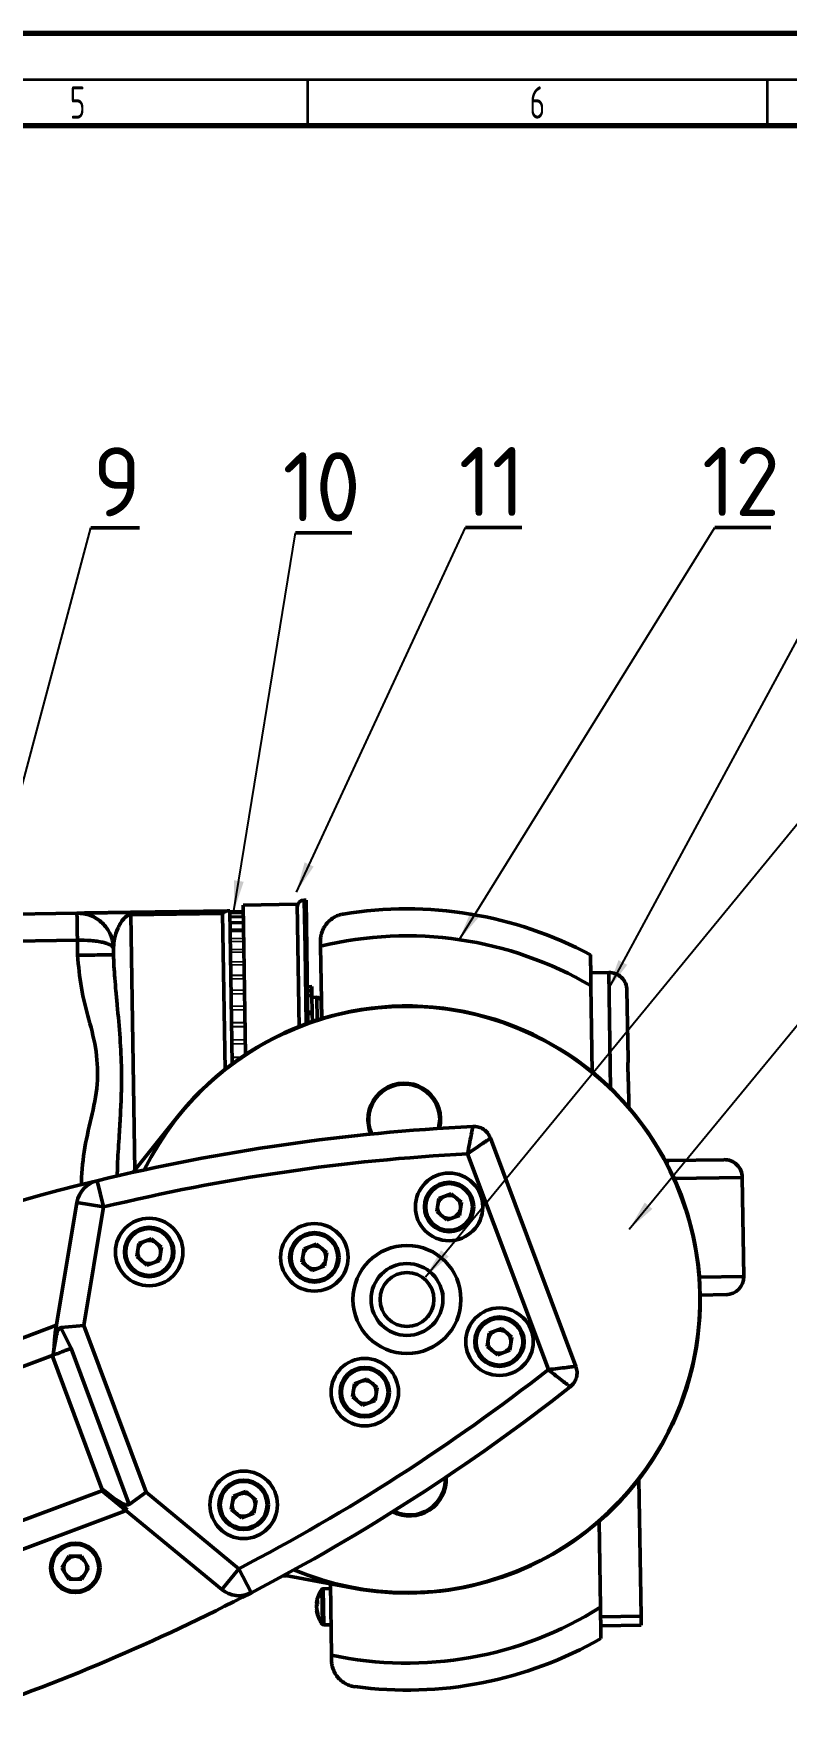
# Model space of a CAD drawing. Header units: millimetres. Extents: x -253 to 12701, y 1223 to 2077.
# Drawn here: x -33.7 to 48.2, y 1894.7 to 2076.8 of the extents above; entities that cross this region are included whole.
import ezdxf

# ---------------------------------------------------------------- set-up
doc = ezdxf.new("R2010")
doc.units = ezdxf.units.MM
for name, color, linetype, lineweight in [('Chu', 241, 'Continuous', 35), ('Net 0.35', 20, 'Continuous', 35), ('Net 0.7', 7, 'Continuous', 70), ('NET DAM', 7, 'Continuous', 50), ('NET MANH', 10, 'Continuous', 25)]:
    doc.layers.add(name, color=color, linetype=linetype, lineweight=lineweight)
doc.styles.add('SLDTEXTSTYLE1', font='TXT', dxfattribs={"width": 0.7})
doc.styles.get("Standard").update_dxf_attribs({"font": 'arial.ttf'})
doc.dimstyles.new('SLDDIMSTYLE0', dxfattribs={"dimtxt": 0.18, "dimasz": 3.302, "dimexe": 0, "dimexo": 0.0625, "dimgap": 0, "dimtad": 0, "dimtih": 1, "dimtoh": 1, "dimdec": 0, "dimrnd": 1e-09, "dimzin": 0, "dimdsep": 46, "dimtxsty": 'Standard', "dimsah": 1, "dimcen": 0.09, "dimadec": 0, "dimazin": 0, "dimtfac": 3.302, "dimtdec": 0, "dimtofl": 0, "dimtmove": 0, "dimatfit": 3, "dimfxl": 1, "dimfrac": 2, "dimtolj": 1, "dimtzin": 0, "dimarcsym": 0})

msp = doc.modelspace()

# ---------------------------------------------------------------- linework, layer by layer
at = {"layer": 'Net 0.35', "linetype": 'Continuous', "lineweight": 35}
for p, q in [((-238.43, 2071.76), (930.57, 2071.76)), ((-3.93, 2071.76), (-3.93, 2066.76)), ((46.07, 2071.76), (46.07, 2066.76))]:
    msp.add_line(p, q, dxfattribs=at)
at = {"layer": 'Net 0.7', "linetype": 'Continuous', "lineweight": 70}
msp.add_line((-233.43, 2066.76), (925.57, 2066.76), dxfattribs=at)
at = {"layer": 'Net 0.7'}
msp.add_lwpolyline([(-253.43, 1235.76), (935.57, 1235.76), (935.57, 2076.76), (-253.43, 2076.76)], close=True, dxfattribs=at)
at = {"layer": 'NET DAM'}
for p, q in [((-22.21, 2023.05), (-27.49, 2023.05)), ((0.88, 2022.51), (-5.25, 2022.51)), ((19.38, 2023.07), (13.25, 2023.07)), ((46.48, 2023.07), (40.36, 2023.07))]:
    msp.add_line(p, q, dxfattribs=at)
at = {"layer": 'NET DAM', "color": 7}
for p, q in [((-4.09, 1982.59), (-4.28, 1982.59)), ((-4.01, 1977.28), (-4.09, 1982.59)), ((-29, 1981.17), (-89.35, 1980.25)), ((-23.13, 1981.26), (-12.63, 1981.42)), ((-23.13, 1980.99), (-23.13, 1981.26)), ((-23.13, 1980.99), (-13.16, 1981.14)), ((-12.13, 1964.8), (-12.38, 1981.42)), ((-5.06, 1982.13), (-10.92, 1982.04)), ((-10.67, 1965.81), (-10.92, 1982.04)), ((-4.85, 1968.73), (-5.06, 1982.13)), ((-39.22, 1978.08), (-28.96, 1978.24)), ((-28.96, 1978.24), (-28.93, 1976.59)), ((-25.03, 1977.32), (-25.02, 1977.45)), ((-25.02, 1976.65), (-25.03, 1977.32)), ((-4.2, 1977.28), (-4.01, 1977.28)), ((-3.88, 1969.15), (-4.01, 1977.28)), ((-2.5, 1977.56), (-2.51, 1978.12)), ((-2.5, 1977.56), (-2.38, 1969.7)), ((-3.45, 1973.18), (-3.94, 1973.17)), ((-3.45, 1973.18), (-3.45, 1972.74)), ((28.83, 1974.71), (26.88, 1974.68)), ((27.04, 1963.9), (26.9, 1973.25)), ((-3.45, 1972.74), (-3.44, 1972.2)), ((-3.44, 1972.2), (-3.41, 1970.41)), ((-2.91, 1972.02), (-3.44, 1972.01)), ((-2.45, 1971.73), (-2.42, 1969.64)), ((-2.41, 1971.73), (-2.45, 1971.73)), ((30.93, 1965.33), (30.82, 1972.79)), ((-3.41, 1970.41), (-3.9, 1970.4)), ((-3.41, 1970.41), (-3.41, 1970.26)), ((-3.41, 1970.26), (-3.39, 1969.32)), ((31.01, 1960.29), (30.97, 1962.79)), ((31.02, 1959.97), (31.01, 1960.29)), ((-18.54, 1958.45), (-22.88, 1953)), ((13.48, 1955.02), (22.27, 1931.56)), ((25.26, 1931.91), (15.98, 1956.72)), ((35.3, 1954.28), (34.93, 1954.27)), ((41.37, 1954.37), (35.3, 1954.28)), ((-26.11, 1949.24), (-26.79, 1952.09)), ((43.52, 1941.69), (43.35, 1952.45)), ((-29, 1949.72), (-31.37, 1935.55)), ((-26.11, 1949.24), (-29, 1949.72)), ((10.12, 1948.74), (10.36, 1950.16)), ((11.71, 1950.67), (10.36, 1950.16)), ((12.82, 1949.75), (11.71, 1950.67)), ((12.82, 1949.75), (12.59, 1948.32)), ((-28.26, 1936.36), (-26.11, 1949.24)), ((11.23, 1947.82), (10.12, 1948.74)), ((11.23, 1947.82), (12.59, 1948.32)), ((-22.5, 1943.84), (-22.26, 1945.26)), ((-20.91, 1945.77), (-22.26, 1945.26)), ((-19.79, 1944.85), (-20.91, 1945.77)), ((-19.79, 1944.85), (-20.03, 1943.42)), ((-4.53, 1943.25), (-4.3, 1944.68)), ((-2.94, 1945.18), (-4.3, 1944.68)), ((-1.83, 1944.27), (-2.94, 1945.18)), ((-1.83, 1944.27), (-2.07, 1942.84)), ((-21.39, 1942.92), (-22.5, 1943.84)), ((-21.39, 1942.92), (-20.03, 1943.42)), ((-3.42, 1942.33), (-4.53, 1943.25)), ((-3.42, 1942.33), (-2.07, 1942.84)), ((10.81, 1939.72), (10.68, 1940.2)), ((38.73, 1939.66), (41.59, 1939.71)), ((-31.22, 1936.4), (-74.62, 1920.16)), ((-31.54, 1933.49), (-31.27, 1935.11)), ((-31.54, 1933.49), (-31.27, 1935.11)), ((-28.26, 1936.36), (-30.74, 1936.12)), ((-29.65, 1933.85), (-30.74, 1936.12)), ((-21.47, 1918.23), (-28.26, 1936.36)), ((15.6, 1934.08), (15.84, 1935.51)), ((17.19, 1936.02), (15.84, 1935.51)), ((18.31, 1935.1), (17.19, 1936.02)), ((18.31, 1935.1), (18.07, 1933.67)), ((-31.64, 1932.91), (-31.6, 1933.12)), ((-31.6, 1933.12), (-31.54, 1933.49)), ((-23.31, 1916.91), (-29.65, 1933.85)), ((16.72, 1933.17), (15.6, 1934.08)), ((16.72, 1933.17), (18.07, 1933.67)), ((-31.64, 1932.91), (-26.28, 1918.61)), ((0.95, 1928.6), (1.19, 1930.03)), ((2.54, 1930.53), (1.19, 1930.03)), ((3.66, 1929.61), (2.54, 1930.53)), ((3.66, 1929.61), (3.42, 1928.19)), ((2.06, 1927.68), (0.95, 1928.6)), ((2.06, 1927.68), (3.42, 1928.19)), ((-23.5, 1916.32), (-26.28, 1918.61)), ((32.12, 1919.66), (32.35, 1904.75)), ((-23.68, 1916.25), (-26.3, 1918.4)), ((-23.31, 1916.91), (-21.47, 1918.23)), ((-11.39, 1909.92), (-21.47, 1918.23)), ((-12.22, 1916.36), (-11.98, 1917.79)), ((-10.63, 1918.3), (-11.98, 1917.79)), ((-9.51, 1917.38), (-10.63, 1918.3)), ((-9.51, 1917.38), (-9.75, 1915.95)), ((-57.4, 1903.63), (-23.84, 1916.19)), ((-23.94, 1916.46), (-23.84, 1916.19)), ((-23.84, 1916.19), (-23.68, 1916.25)), ((-23.68, 1916.25), (-23.5, 1916.32)), ((-23.68, 1916.25), (-13.26, 1907.66)), ((-11.11, 1915.45), (-12.22, 1916.36)), ((-11.11, 1915.45), (-9.75, 1915.95)), ((27.93, 1905.73), (27.79, 1915.08)), ((-30.63, 1910.02), (-29.9, 1911.27)), ((-30.63, 1910.02), (-29.9, 1908.77)), ((-28.46, 1911.27), (-29.9, 1911.27)), ((-28.46, 1911.27), (-27.74, 1910.02)), ((-27.74, 1910.02), (-28.46, 1908.77)), ((-13.26, 1907.66), (-11.39, 1909.92)), ((-10.04, 1907.32), (-11.39, 1909.92)), ((-29.9, 1908.77), (-28.46, 1908.77)), ((-6.6, 1909.15), (-6.2, 1909.15)), ((-6.49, 1909.21), (1.88, 1907.67)), ((-1.43, 1907.76), (-2.23, 1907.74)), ((-1.44, 1908.28), (-1.32, 1900.52)), ((-2.94, 1906.17), (-2.94, 1906.22)), ((-2.94, 1906.17), (-2.82, 1906.17)), ((-2.94, 1905.97), (-2.94, 1905.78)), ((-2.93, 1905.58), (-2.94, 1905.78)), ((-2.93, 1905.38), (-2.93, 1905.33)), ((32.36, 1903.77), (32.35, 1904.75)), ((-2.17, 1903.83), (-1.37, 1903.84)), ((27.96, 1903.71), (32.36, 1903.77)), ((-1.32, 1899.96), (-1.32, 1900.52))]:
    msp.add_line(p, q, dxfattribs=at)
at = {"layer": 'NET DAM', "color": 8}
for p, q in [((-4.2, 1977.28), (-4.28, 1982.59)), ((-22.71, 1953.21), (-23.13, 1980.99)), ((-13.16, 1981.14), (-12.9, 1964.14)), ((-4.08, 1969.08), (-4.2, 1977.28)), ((28.83, 1974.71), (29.03, 1962.07)), ((-3.45, 1972.74), (-3.94, 1972.73)), ((-3.44, 1972.2), (-3.93, 1972.2)), ((-2.91, 1972.02), (-2.87, 1969.5)), ((-3.41, 1970.26), (-3.9, 1970.25)), ((-18.46, 1958.46), (-18.54, 1958.45)), ((35.89, 1952.33), (43.35, 1952.45)), ((43.52, 1941.69), (38.64, 1941.62)), ((-74.29, 1917.15), (-31.6, 1933.12)), ((-26.3, 1918.4), (-60.5, 1905.61)), ((27.6, 1914.98), (27.68, 1914.98)), ((-2.31, 1903.9), (-2.37, 1907.67)), ((-2.17, 1903.83), (-2.23, 1907.74)), ((1.82, 1907.73), (1.88, 1907.67)), ((32.35, 1904.75), (27.95, 1904.68))]:
    msp.add_line(p, q, dxfattribs=at)
at = {"layer": 'NET DAM', "color": 7, "flags": 128}
for points in [[(2.95, 1957.15), (2.78, 1957.65), (2.63, 1958.67)], [(10.45, 1958.79), (10.33, 1957.79), (10.33, 1957.77)]]:
    msp.add_lwpolyline(points, dxfattribs=at)
at = {"layer": 'NET DAM', "color": 7}
for centre, radius in [((11.47, 1949.24), 3.67), ((11.47, 1949.24), 2.69), ((11.47, 1949.24), 2.54), ((-21.15, 1944.34), 3.67), ((-21.15, 1944.34), 2.69), ((-21.15, 1944.34), 2.54), ((-3.18, 1943.76), 3.67), ((-3.18, 1943.76), 2.69), ((-3.18, 1943.76), 2.54), ((6.89, 1939.18), 5.87), ((6.89, 1939.18), 3.91), ((6.89, 1939.18), 2.93), ((16.95, 1934.59), 3.67), ((16.95, 1934.59), 2.69), ((16.95, 1934.59), 2.54), ((2.3, 1929.11), 3.67), ((2.3, 1929.11), 2.69), ((2.3, 1929.11), 2.54), ((-10.87, 1916.87), 3.67), ((-10.87, 1916.87), 2.69), ((-10.87, 1916.87), 2.54), ((-29.18, 1910.02), 2.69), ((-29.18, 1910.02), 2.54)]:
    msp.add_circle(centre, radius, dxfattribs=at)
for centre, radius, start, end in [((-4.27, 1981.81), 0.782, 90.876, 180.876), ((6.89, 1939.18), 42.45, 61.9496, 99.4133), ((6.89, 1939.18), 39.52, 59.5713, 103.7425), ((28.86, 1972.76), 1.96, 0.876, 90.876), ((6.89, 1939.18), 31.85, 247.2843, 153.751), ((6.89, 1939.18), 31.9, 310.6836, 142.8373), ((6.59, 1958.73), 3.96, 346.0688, 180.876), ((6.59, 1958.73), 3.86, 0.876, 203.9292), ((25.06, 1737.17), 221.09, 92.8544, 103.5649), ((25.06, 1737.17), 218.15, 93.042, 103.5649), ((41.4, 1952.42), 1.96, 0.876, 90.876), ((25.06, 1737.17), 221.09, 103.5649, 121.9072), ((-26.11, 1949.24), 2.93, 103.5649, 170.5177), ((11.47, 1949.24), 1.25, 110.5177, 170.5177), ((11.47, 1949.24), 1.25, 50.5177, 110.5177), ((11.47, 1949.24), 1.25, 350.5177, 50.5177), ((11.47, 1949.24), 1.25, 170.5177, 230.5177), ((11.47, 1949.24), 1.25, 230.5177, 290.5177), ((11.47, 1949.24), 1.25, 290.5177, 350.5177), ((-21.15, 1944.34), 1.25, 170.5177, 230.5177), ((-21.15, 1944.34), 1.25, 110.5177, 170.5177), ((-21.15, 1944.34), 1.25, 50.5177, 110.5177), ((-21.15, 1944.34), 1.25, 290.5177, 350.5177), ((-21.15, 1944.34), 1.25, 350.5177, 50.5177), ((-3.18, 1943.76), 1.25, 110.5177, 170.5177), ((-3.18, 1943.76), 1.25, 50.5177, 110.5177), ((-3.18, 1943.76), 1.25, 350.5177, 50.5177), ((-21.15, 1944.34), 1.25, 230.5177, 290.5177), ((-3.18, 1943.76), 1.25, 170.5177, 230.5177), ((-3.18, 1943.76), 1.25, 230.5177, 290.5177), ((-3.18, 1943.76), 1.25, 290.5177, 350.5177), ((41.56, 1941.66), 1.96, 270.876, 0.876), ((16.95, 1934.59), 1.25, 110.5177, 170.5177), ((16.95, 1934.59), 1.25, 50.5177, 110.5177), ((16.95, 1934.59), 1.25, 350.5177, 50.5177), ((16.95, 1934.59), 1.25, 170.5177, 230.5177), ((16.95, 1934.59), 1.25, 230.5177, 290.5177), ((16.95, 1934.59), 1.25, 290.5177, 350.5177), ((-112.02, 2103.48), 218.15, 297.4704, 307.9933), ((-112.02, 2103.48), 221.09, 297.4704, 308.1809), ((2.3, 1929.11), 1.25, 110.5177, 170.5177), ((2.3, 1929.11), 1.25, 50.5177, 110.5177), ((2.3, 1929.11), 1.25, 350.5177, 50.5177), ((2.3, 1929.11), 1.25, 170.5177, 230.5177), ((2.3, 1929.11), 1.25, 230.5177, 290.5177), ((2.3, 1929.11), 1.25, 290.5177, 350.5177), ((7.19, 1919.62), 3.96, 242.2672, 3.6493), ((7.19, 1919.62), 3.86, 243.1148, 2.8017), ((-10.87, 1916.87), 1.25, 170.5177, 230.5177), ((-10.87, 1916.87), 1.25, 110.5177, 170.5177), ((-10.87, 1916.87), 1.25, 50.5177, 110.5177), ((-10.87, 1916.87), 1.25, 350.5177, 50.5177), ((-10.87, 1916.87), 1.25, 230.5177, 290.5177), ((-10.87, 1916.87), 1.25, 290.5177, 350.5177), ((6.89, 1939.18), 31.9, 260.9644, 310.6836), ((-29.18, 1910.02), 1.25, 150, 210), ((-29.18, 1910.02), 1.25, 90, 150), ((-29.18, 1910.02), 1.25, 30, 90), ((-29.18, 1910.02), 1.25, 330, 30), ((-29.18, 1910.02), 1.25, 210, 270), ((-29.18, 1910.02), 1.25, 270, 330), ((-11.39, 1909.92), 2.93, 230.5177, 297.4704), ((0.16, 1905.82), 3.13, 143.8161, 172.6978), ((-2.22, 1907.57), 0.176, 90.876, 143.8161), ((-112.02, 2103.48), 221.09, 288.4581, 297.4704), ((-1.94, 1905.95), 1.03, 149.2613, 167.5457), ((-0.67, 1905.68), 2.29, 167.5986, 172.7571), ((-1.93, 1905.55), 1.03, 149.2613, 167.5457), ((-0.33, 1906.32), 2.5, 176.2921, 185.4599), ((-0.65, 1905.94), 2.31, 189.0303, 201.5115), ((0.16, 1905.82), 3.13, 189.0542, 217.9358), ((-0.65, 1905.7), 2.31, 189.0303, 201.5115), ((-1.85, 1904.99), 0.963, 173.4938, 188.2581), ((6.89, 1939.18), 39.52, 258.0094, 302.1806), ((-2.17, 1904.01), 0.176, 217.9358, 270.876), ((6.89, 1939.18), 42.45, 262.3386, 299.8024)]:
    msp.add_arc(centre, radius, start, end, dxfattribs=at)
at = {"layer": 'NET DAM', "color": 8}
msp.add_arc((35.74, 1953.91), 0.571, 139.5052, 176.8377, dxfattribs=at)
at = {"layer": 'NET DAM', "color": 7}
for points in [[(-29, 1981.17), (-29, 1981.13), (-29, 1981.04), (-28.99, 1980.36), (-28.97, 1979.39), (-28.96, 1978.62), (-28.96, 1978.24)], [(-25.02, 1976.65), (-25.08, 1976.65), (-25.2, 1976.65), (-26.1, 1976.63), (-27.39, 1976.61), (-28.42, 1976.6), (-28.93, 1976.59)], [(15.98, 1956.72), (15.89, 1956.9), (15.71, 1957.28), (15.24, 1957.69), (14.67, 1957.96), (14.26, 1957.98), (14.05, 1957.99)], [(-29.65, 1933.85), (-29.78, 1933.8), (-30.05, 1933.71), (-30.53, 1933.53), (-31.05, 1933.33), (-31.42, 1933.19), (-31.6, 1933.12)], [(24.64, 1929.69), (24.79, 1929.83), (25.09, 1930.12), (25.34, 1930.69), (25.43, 1931.32), (25.32, 1931.71), (25.26, 1931.91)]]:
    msp.add_open_spline(points, degree=3, dxfattribs=at)
for points, knots in [([(-25.03, 1977.32), (-25.06, 1977.64), (-25.11, 1978.23), (-25.49, 1979.19), (-26.07, 1979.98), (-26.82, 1980.58), (-27.74, 1981.05), (-28.5, 1981.12), (-29, 1981.17)], [0, 0, 0, 0, 0.1572862, 0.294008, 0.5050559, 0.6350199, 0.7608706, 1, 1, 1, 1]), ([(-23.13, 1981.26), (-23.47, 1981.25), (-24.16, 1981.24), (-25.01, 1981.23), (-25.87, 1981.21), (-26.7, 1981.2), (-27.73, 1981.19), (-28.53, 1981.18), (-28.68, 1981.17), (-28.72, 1981.17)], [0, 0, 0, 0, 0.09987, 0.200241, 0.300673, 0.451562, 0.602451, 0.903792, 1, 1, 1, 1]), ([(-12.63, 1981.42), (-12.72, 1981.4), (-12.88, 1981.37), (-13.07, 1981.21), (-13.16, 1981.14)], [0, 0, 0, 0, 0.559518, 1, 1, 1, 1]), ([(-12.38, 1981.42), (-12.38, 1981.42), (-12.38, 1981.42), (-12.54, 1981.42), (-12.63, 1981.42)], [0, 0, 0, 0, 0.500918, 1, 1, 1, 1]), ([(-0.06, 1981.06), (-0.06, 1981.05), (-0.17, 1981.04), (-0.4, 1980.98), (-0.73, 1980.87), (-1.05, 1980.71), (-1.4, 1980.47), (-1.69, 1980.21), (-1.93, 1979.92), (-2.1, 1979.66), (-2.27, 1979.35), (-2.41, 1978.97), (-2.5, 1978.56), (-2.51, 1978.27), (-2.51, 1978.12)], [0, 0, 0, 0, 0.002161, 0.094817, 0.188145, 0.283721, 0.380144, 0.513487, 0.581671, 0.650378, 0.736549, 0.824364, 0.910744, 1, 1, 1, 1]), ([(-28.96, 1978.24), (-28.46, 1978.23), (-27.69, 1978.22), (-26.79, 1978.11), (-26.04, 1977.98), (-25.46, 1977.78), (-25.1, 1977.54), (-25.05, 1977.4), (-25.03, 1977.32)], [0, 0, 0, 0, 0.239129, 0.36498, 0.494944, 0.705992, 0.842714, 1, 1, 1, 1]), ([(-28.93, 1976.59), (-28.83, 1975.41), (-28.63, 1973.04), (-27.69, 1969.59), (-26.8, 1966.14), (-26.67, 1962.49), (-27.43, 1958.89), (-28.33, 1955.26), (-28.48, 1952.77), (-28.55, 1951.53)], [0, 0, 0, 0, 0.13996, 0.280021, 0.420142, 0.55997, 0.706644, 0.853352, 1, 1, 1, 1]), ([(26.85, 1976.64), (26.85, 1976.63), (26.85, 1976.62), (26.85, 1976.5), (26.85, 1976.31), (26.86, 1976.06), (26.86, 1975.74), (26.87, 1975.36), (26.88, 1974.92), (26.88, 1974.42), (26.89, 1973.85), (26.9, 1973.45), (26.9, 1973.25)], [0, 0, 0, 0, 0.088807, 0.180335, 0.269111, 0.360256, 0.453307, 0.548532, 0.652642, 0.759123, 0.878119, 1, 1, 1, 1]), ([(-2.46, 1971.74), (-2.49, 1971.78), (-2.53, 1971.86), (-2.64, 1971.95), (-2.77, 1972.01), (-2.86, 1972.02), (-2.91, 1972.02)], [0, 0, 0, 0, 0.2498161, 0.5006917, 0.7514298, 1, 1, 1, 1]), ([(-2.45, 1971.73), (-2.45, 1971.73), (-2.46, 1971.74), (-2.46, 1971.74), (-2.46, 1971.74)], [0, 0, 0, 0, 0.560299, 1, 1, 1, 1]), ([(30.97, 1962.79), (30.96, 1962.97), (30.95, 1963.32), (30.92, 1964), (30.93, 1964.71), (30.93, 1965.12), (30.93, 1965.33)], [0, 0, 0, 0, 0.249782, 0.500202, 0.750334, 1, 1, 1, 1]), ([(14.05, 1957.99), (14.05, 1957.97), (14.04, 1957.95), (14.01, 1957.76), (13.95, 1957.45), (13.85, 1956.91), (13.69, 1956.09), (13.55, 1955.37), (13.48, 1955.02)], [0, 0, 0, 0, 0.125817, 0.255997, 0.390822, 0.530544, 0.769802, 1, 1, 1, 1]), ([(13.48, 1955.02), (13.79, 1955.23), (14.4, 1955.64), (15.08, 1956.11), (15.53, 1956.41), (15.79, 1956.58), (15.95, 1956.7), (15.97, 1956.71), (15.98, 1956.72)], [0, 0, 0, 0, 0.2352, 0.473439, 0.605146, 0.741108, 0.872629, 1, 1, 1, 1]), ([(9.16, 1937.32), (9.21, 1937.38), (9.3, 1937.51), (9.47, 1937.77), (9.62, 1938.08), (9.68, 1938.29), (9.7, 1938.34), (9.7, 1938.35)], [0, 0, 0, 0, 0.160473, 0.322199, 0.643789, 0.965428, 1, 1, 1, 1]), ([(-31.6, 1933.12), (-31.57, 1933.31), (-31.51, 1933.69), (-31.47, 1934.25), (-31.44, 1934.78), (-31.41, 1935.22), (-31.38, 1935.45), (-31.37, 1935.55)], [0, 0, 0, 0, 0.211077, 0.428083, 0.639278, 0.856926, 1, 1, 1, 1]), ([(-31.27, 1935.11), (-31.24, 1935.25), (-31.18, 1935.51), (-31.06, 1935.84), (-30.94, 1936.03), (-30.83, 1936.1), (-30.77, 1936.11), (-30.74, 1936.12)], [0, 0, 0, 0, 0.310461, 0.563634, 0.78193, 0.888862, 1, 1, 1, 1]), ([(-31.64, 1932.91), (-31.63, 1932.95), (-31.62, 1933.02), (-31.61, 1933.09), (-31.6, 1933.12)], [0, 0, 0, 0, 0.5570148, 1, 1, 1, 1]), ([(25.26, 1931.91), (25.25, 1931.91), (25.23, 1931.91), (25.03, 1931.89), (24.71, 1931.85), (24.17, 1931.78), (23.35, 1931.69), (22.62, 1931.6), (22.27, 1931.56)], [0, 0, 0, 0, 0.127368, 0.258891, 0.39486, 0.530563, 0.769796, 1, 1, 1, 1]), ([(22.27, 1931.56), (22.55, 1931.33), (23.12, 1930.88), (23.78, 1930.36), (24.21, 1930.03), (24.46, 1929.83), (24.61, 1929.71), (24.63, 1929.7), (24.64, 1929.69)], [0, 0, 0, 0, 0.2302, 0.469454, 0.609182, 0.744009, 0.874187, 1, 1, 1, 1]), ([(-26.28, 1918.61), (-25.79, 1918.21), (-25.05, 1917.62), (-24.15, 1917.04), (-23.69, 1916.86), (-23.44, 1916.85), (-23.36, 1916.89), (-23.31, 1916.91)], [0, 0, 0, 0, 0.505746, 0.753623, 0.886226, 0.946058, 1, 1, 1, 1]), ([(27.93, 1905.73), (27.94, 1905.61), (27.94, 1905.36), (27.94, 1904.99), (27.95, 1904.62), (27.96, 1904.18), (27.96, 1903.77), (27.97, 1903.42), (27.97, 1903.11), (27.98, 1902.86), (27.98, 1902.66), (27.98, 1902.5), (27.98, 1902.37), (27.99, 1902.35), (27.99, 1902.34)], [0, 0, 0, 0, 0.07381, 0.148261, 0.224842, 0.302214, 0.431129, 0.497769, 0.565117, 0.677179, 0.735184, 0.793819, 0.894917, 1, 1, 1, 1]), ([(1.23, 1897.1), (1.22, 1897.1), (1.11, 1897.12), (0.88, 1897.16), (0.55, 1897.27), (0.22, 1897.42), (-0.13, 1897.64), (-0.43, 1897.9), (-0.68, 1898.18), (-0.86, 1898.43), (-1.04, 1898.74), (-1.18, 1899.11), (-1.29, 1899.52), (-1.31, 1899.82), (-1.32, 1899.96)], [0, 0, 0, 0, 0.002161, 0.094817, 0.188145, 0.283721, 0.380144, 0.513487, 0.581671, 0.650378, 0.736549, 0.824364, 0.910744, 1, 1, 1, 1])]:
    msp.add_open_spline(points, degree=3, knots=knots, dxfattribs=at)
at = {"layer": 'NET DAM', "color": 8}
for points, knots in [([(-25.02, 1977.45), (-24.99, 1977.77), (-24.94, 1978.49), (-24.63, 1979.34), (-24.31, 1980.01), (-24.01, 1980.46), (-23.72, 1980.76), (-23.45, 1980.92), (-23.28, 1980.97), (-23.19, 1980.98), (-23.15, 1980.99), (-23.13, 1980.99)], [0, 0, 0, 0, 0.218841, 0.497484, 0.643192, 0.787741, 0.917625, 0.969854, 0.986878, 0.993747, 1, 1, 1, 1]), ([(-24.62, 1952.56), (-24.61, 1953.09), (-24.58, 1954.56), (-24.41, 1956.87), (-24.26, 1959.45), (-24.16, 1961.81), (-24.15, 1964.52), (-24.29, 1967.67), (-24.56, 1970.51), (-24.76, 1972.66), (-24.89, 1974.07), (-24.98, 1975.39), (-25.01, 1976.24), (-25.02, 1976.65)], [0, 0, 0, 0, 0.068888, 0.19241, 0.291832, 0.387112, 0.478986, 0.617981, 0.765549, 0.828908, 0.889065, 0.946083, 1, 1, 1, 1])]:
    msp.add_open_spline(points, degree=3, knots=knots, dxfattribs=at)
at = {"layer": 'NET MANH'}
for p, q in [((-12.38, 1981.42), (-10.91, 1981.45)), ((-12.38, 1981.4), (-10.91, 1981.42)), ((-12.38, 1981.36), (-10.91, 1981.39)), ((-12.38, 1981.23), (-10.91, 1981.26)), ((-12.38, 1981.16), (-10.91, 1981.18)), ((-12.37, 1980.83), (-10.9, 1980.85)), ((-12.37, 1980.71), (-10.9, 1980.73)), ((-12.36, 1980.22), (-10.9, 1980.24)), ((-12.36, 1980.05), (-10.89, 1980.07)), ((-12.35, 1979.42), (-10.88, 1979.44)), ((-12.35, 1979.41), (-10.88, 1979.43)), ((-12.35, 1979.19), (-10.88, 1979.22)), ((-12.33, 1978.41), (-10.87, 1978.43)), ((-12.33, 1978.09), (-10.86, 1978.11)), ((-12.32, 1977.23), (-10.85, 1977.25)), ((-12.31, 1976.94), (-10.85, 1976.96)), ((-12.3, 1975.89), (-10.83, 1975.91)), ((-12.29, 1975.56), (-10.82, 1975.58)), ((-12.27, 1974.41), (-10.81, 1974.43)), ((-12.27, 1974.04), (-10.8, 1974.07)), ((-12.25, 1972.79), (-10.78, 1972.82)), ((-12.24, 1972.4), (-10.78, 1972.43)), ((-12.22, 1971.07), (-10.76, 1971.1)), ((-12.22, 1970.66), (-10.75, 1970.69)), ((-12.19, 1969.27), (-10.73, 1969.29)), ((-12.19, 1968.84), (-10.72, 1968.86)), ((-12.17, 1967.4), (-10.7, 1967.42)), ((-12.16, 1966.96), (-10.69, 1966.99)), ((-12.14, 1965.5), (-11.11, 1965.51)), ((-12.13, 1965.05), (-11.76, 1965.06))]:
    msp.add_line(p, q, dxfattribs=at)

# ---------------------------------------------------------------- texts
at = {"layer": 'Chu', "char_height": 3.5, "attachment_point": 5, "style": 'SLDTEXTSTYLE1'}
for s, insert in [('{\\fTCVN 7284|b0|i0|c0|p34;5}', (-28.93, 2069.26)), ('{\\fTCVN 7284|b0|i0|c0|p34;6}', (21.07, 2069.26))]:
    msp.add_mtext(s, dxfattribs=dict(at, insert=insert))
at = {"layer": 'NET DAM', "char_height": 7.5, "attachment_point": 5}
for s, insert in [('{\\fTCVN 7284|b0|i0|c0|p34;9}', (-24.63, 2028.04)), ('{\\fTCVN 7284|b0|i0|c0|p34;11}', (16.11, 2028.07)), ('{\\fTCVN 7284|b0|i0|c0|p34;12}', (43.22, 2028.07)), ('{\\fTCVN 7284|b0|i0|c0|p34;10}', (-2.39, 2027.5))]:
    msp.add_mtext_dynamic_manual_height_columns(s, width=9.1033, gutter_width=11, heights=[0], dxfattribs=dict(at, insert=insert))

# ---------------------------------------------------------------- leaders
at = {"layer": 'NET MANH'}
for points in [[(-40.23, 1975.34), (-27.49, 2023.05)], [(-11.93, 1981.4), (-5.25, 2022.51)], [(-5.14, 1983.46), (13.25, 2023.07)], [(8.92, 1941.64), (75.75, 2023.07)], [(12.56, 1978.26), (40.36, 2023.07)], [(28.8, 1972.9), (55.92, 2023.07)], [(31.07, 1946.82), (93.88, 2023.07)], [(28.62, 1869.07), (153.28, 1926.63)]]:
    msp.add_leader(points, dimstyle='SLDDIMSTYLE0', dxfattribs=at)

doc.saveas('drawing.dxf')
